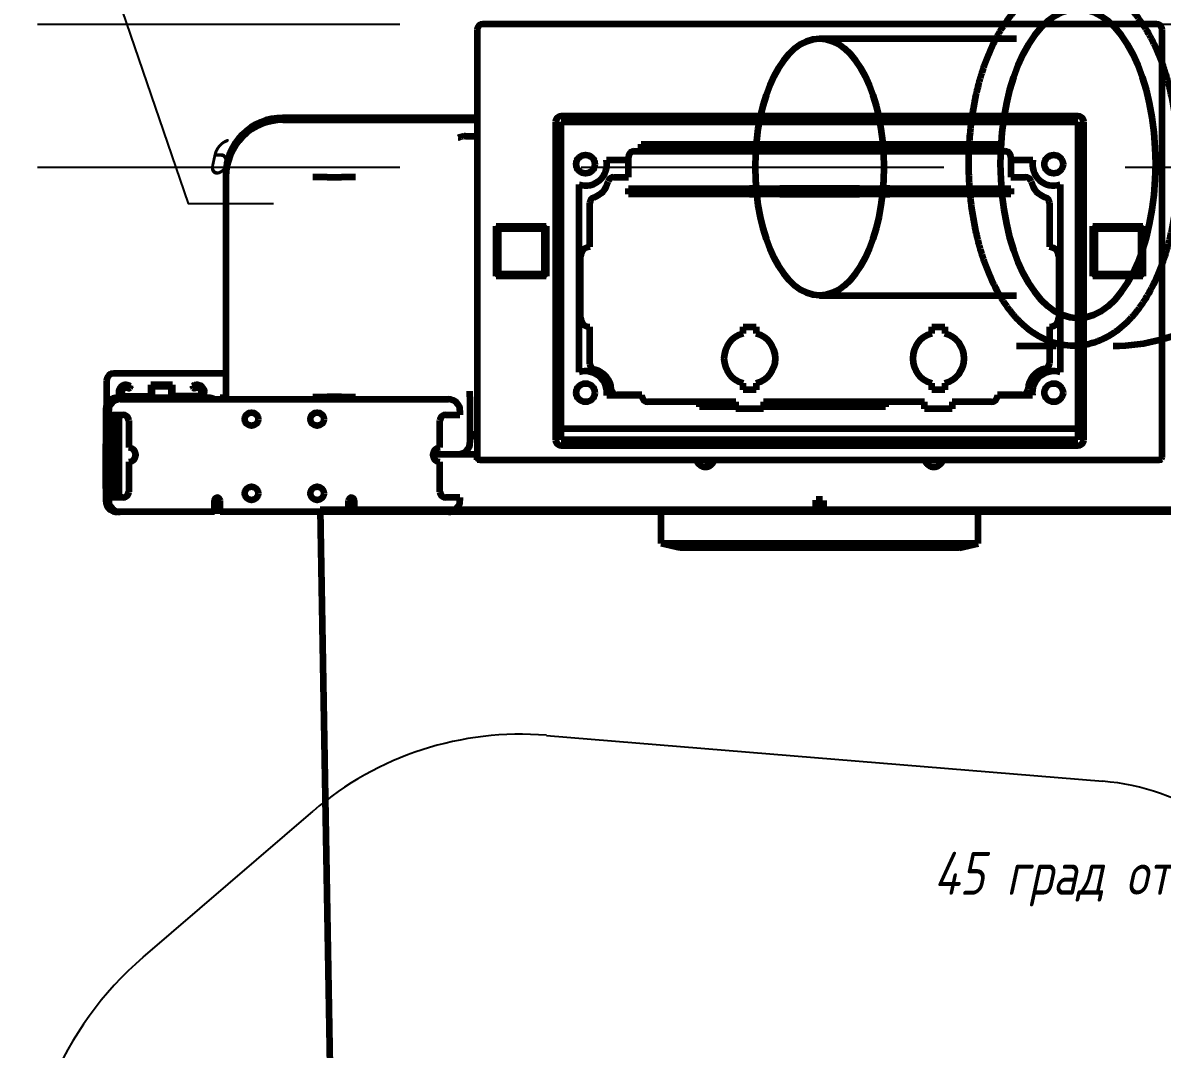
# Model space of a CAD drawing. Header units: millimetres. Extents: x -92220 to 11040, y -5929 to 27498.
# Drawn here: x 375.9 to 775, y -3482.8 to -3123.5 of the extents above; entities that cross this region are included whole.
import ezdxf
from ezdxf.enums import TextEntityAlignment as Align

# ---------------------------------------------------------------- set-up
doc = ezdxf.new("R2010")
doc.units = ezdxf.units.MM
doc.linetypes.add('DASHED', pattern=[19.05, 12.7, -6.35])
for name, color, linetype in [('01 Черновое', 254, 'Continuous'), ('13 Канализация 2', 7, 'Continuous'), ('36 Вода ветка 16', 7, 'Continuous')]:
    doc.layers.add(name, color=color, linetype=linetype)
doc.layers.add('100 noprint', color=1, linetype='Continuous', plot=False)
doc.layers.add('14 Унитаз', color=7, linetype='Continuous', lineweight=100)
doc.styles.add('ATTR', font='romans.shx', dxfattribs={"width": 0.8, "height": 1.2})
doc.styles.add('ГОСТ-ISOCPEUR', font='isocpeui.ttf', dxfattribs={"width": 0.8})

# ---------------------------------------------------------------- blocks, each defined once
blk = doc.blocks.new('Person 4 Man Reach Both Arms PV')
at = {"color": 0, "linetype": 'ByBlock', "lineweight": -2}
for p, q in [((8.358, 9.685), (10.583, 7.096)), ((11.736, 3.541), (11.037, -4.934))]:
    blk.add_line(p, q, dxfattribs=at)
for centre, radius, start, end in [((4.46, 6.336), 5.139, 40.6701, 94.5755), ((6.909, 3.939), 4.844, 355.2825, 40.6701), ((7.511, -4.643), 3.538, 326.0867, 355.2825)]:
    blk.add_arc(centre, radius, start, end, dxfattribs=at)
at = {"color": 0, "linetype": 'ByBlock', "lineweight": -2, "style": 'ATTR', "width": 0.8, "flags": 9}
blk.add_attdef('ESTCODE', (0, 0), '', height=0.00575, rotation=360, dxfattribs=at)

msp = doc.modelspace()

# ---------------------------------------------------------------- linework, layer by layer
at = {"layer": '01 Черновое', "linetype": 'DASHED', "ltscale": 10}
for p, q in [((0, -3123.95), (925, -3123.95)), ((0, -3173.95), (925, -3173.95))]:
    msp.add_line(p, q, dxfattribs=at)
at = {"layer": '13 Канализация 2', "flags": 128}
msp.add_lwpolyline([(390.32, -3059.82), (433.81, -3186.68), (463.7, -3186.68)], dxfattribs=at)
at = {"layer": '14 Унитаз', "ltscale": 25}
for p, q in [((773, -3123.95), (537, -3123.95)), ((535, -3125.95), (535, -3275.45)), ((775, -3275.45), (775, -3125.95)), ((535, -3156.7), (467, -3156.7)), ((745.5, -3156.1), (564.5, -3156.1)), ((467, -3157.45), (535, -3157.45)), ((562.5, -3158.1), (562.5, -3269.45)), ((564.5, -3269.45), (564.5, -3158.1)), ((564.5, -3158.1), (745.5, -3158.1)), ((745.5, -3158.1), (745.5, -3269.45)), ((747.5, -3269.45), (747.5, -3158.1)), ((531.01, -3163.17), (535, -3163.17)), ((590, -3168.45), (720, -3168.45)), ((592.5, -3168.45), (592.5, -3165.95)), ((592.5, -3165.95), (717.5, -3165.95)), ((717.5, -3166.85), (592.5, -3166.85)), ((717.5, -3165.95), (717.5, -3168.45)), ((580.35, -3171.45), (588, -3171.45)), ((588, -3177.45), (588, -3170.45)), ((722, -3170.45), (722, -3177.45)), ((722, -3171.45), (729.65, -3171.45)), ((447, -3176.7), (447, -3177.45)), ((447, -3177.45), (447, -3255.2)), ((482.51, -3177.45), (477.52, -3177.45)), ((482.51, -3177.45), (487.49, -3177.45)), ((492.48, -3177.45), (487.49, -3177.45)), ((570.75, -3245.79), (570.75, -3180.1)), ((582.84, -3177.45), (588, -3177.45)), ((722, -3177.45), (727.16, -3177.45)), ((739.25, -3180.1), (739.25, -3245.79)), ((588, -3181.45), (593, -3181.45)), ((588, -3183.45), (588, -3181.45)), ((593, -3183.45), (588, -3183.45)), ((593, -3181.45), (630.43, -3181.45)), ((630.43, -3183.45), (593, -3183.45)), ((633.96, -3181.45), (630.43, -3181.45)), ((630.43, -3183.45), (633.96, -3183.45)), ((633.96, -3181.45), (637.54, -3181.45)), ((637.54, -3183.45), (633.96, -3183.45)), ((637.54, -3181.45), (641.07, -3181.45)), ((641.07, -3183.45), (637.54, -3183.45)), ((668.93, -3181.45), (641.07, -3181.45)), ((641.07, -3183.45), (668.93, -3183.45)), ((668.93, -3181.45), (672.46, -3181.45)), ((672.46, -3183.45), (668.93, -3183.45)), ((672.46, -3181.45), (676.04, -3181.45)), ((676.04, -3183.45), (672.46, -3183.45)), ((679.57, -3181.45), (676.04, -3181.45)), ((676.04, -3183.45), (679.57, -3183.45)), ((679.57, -3181.45), (717, -3181.45)), ((717, -3183.45), (679.57, -3183.45)), ((717, -3181.45), (722, -3181.45)), ((722, -3183.45), (717, -3183.45)), ((722, -3181.45), (722, -3183.45)), ((574.5, -3201.95), (574.5, -3186.48)), ((735.5, -3186.48), (735.5, -3201.95)), ((541.75, -3194.7), (559.25, -3194.7)), ((541.75, -3212.2), (541.75, -3194.7)), ((542, -3195.45), (542.5, -3194.95)), ((542.5, -3195.45), (542, -3195.45)), ((542, -3195.45), (542, -3211.45)), ((542.5, -3194.95), (542.5, -3195.45)), ((558.5, -3194.95), (542.5, -3194.95)), ((542.5, -3211.45), (542.5, -3195.45)), ((542.5, -3195.45), (558.5, -3195.45)), ((558.5, -3194.95), (559, -3195.45)), ((558.5, -3195.45), (558.5, -3194.95)), ((559, -3195.45), (558.5, -3195.45)), ((558.5, -3195.45), (558.5, -3211.45)), ((559, -3211.45), (559, -3195.45)), ((559.25, -3194.7), (559.25, -3212.2)), ((750.75, -3194.7), (768.25, -3194.7)), ((750.75, -3212.2), (750.75, -3194.7)), ((751, -3195.45), (751.5, -3194.95)), ((751.5, -3195.45), (751, -3195.45)), ((751, -3195.45), (751, -3211.45)), ((751.5, -3194.95), (751.5, -3195.45)), ((767.5, -3194.95), (751.5, -3194.95)), ((751.5, -3211.45), (751.5, -3195.45)), ((751.5, -3195.45), (767.5, -3195.45)), ((767.5, -3194.95), (768, -3195.45)), ((767.5, -3195.45), (767.5, -3194.95)), ((768, -3195.45), (767.5, -3195.45)), ((767.5, -3195.45), (767.5, -3211.45)), ((768, -3211.45), (768, -3195.45)), ((768.25, -3194.7), (768.25, -3212.2)), ((571.25, -3226.7), (571.25, -3205.2)), ((738.75, -3205.2), (738.75, -3226.7)), ((559.25, -3212.2), (541.75, -3212.2)), ((542, -3211.45), (542, -3212.2)), ((542, -3211.45), (542.5, -3211.45)), ((542.5, -3211.95), (542, -3211.45)), ((542.5, -3211.45), (542.5, -3211.95)), ((558.5, -3211.45), (542.5, -3211.45)), ((542.5, -3211.95), (558.5, -3211.95)), ((558.5, -3211.95), (558.5, -3211.45)), ((559, -3211.45), (558.5, -3211.95)), ((558.5, -3211.45), (559, -3211.45)), ((559, -3212.2), (559, -3211.45)), ((768.25, -3212.2), (750.75, -3212.2)), ((751, -3211.45), (751, -3212.2)), ((751, -3211.45), (751.5, -3211.45)), ((751.5, -3211.95), (751, -3211.45)), ((751.5, -3211.45), (751.5, -3211.95)), ((767.5, -3211.45), (751.5, -3211.45)), ((751.5, -3211.95), (767.5, -3211.95)), ((767.5, -3211.95), (767.5, -3211.45)), ((768, -3211.45), (767.5, -3211.95)), ((767.5, -3211.45), (768, -3211.45)), ((768, -3212.2), (768, -3211.45)), ((574.5, -3242.91), (574.5, -3229.95)), ((628.25, -3229.95), (632.75, -3229.95)), ((628.25, -3232.23), (628.25, -3229.95)), ((632.75, -3229.95), (632.75, -3232.23)), ((694.35, -3229.95), (698.85, -3229.95)), ((694.35, -3232.23), (694.35, -3229.95)), ((698.85, -3229.95), (698.85, -3232.23)), ((735.5, -3229.95), (735.5, -3242.66)), ((405.25, -3248.7), (405.25, -3257.31)), ((447, -3246.2), (407.75, -3246.2)), ((420.7, -3250.2), (420.7, -3254.2)), ((421.2, -3250.7), (420.7, -3250.2)), ((428.3, -3250.2), (420.7, -3250.2)), ((421.2, -3254.2), (421.2, -3250.7)), ((421.2, -3250.7), (427.8, -3250.7)), ((427.8, -3250.7), (428.3, -3250.2)), ((427.8, -3250.7), (427.8, -3254.2)), ((428.3, -3254.2), (428.3, -3250.2)), ((532.5, -3254.45), (532.5, -3252.45)), ((628.25, -3251.95), (628.25, -3249.66)), ((632.75, -3251.95), (628.25, -3251.95)), ((632.75, -3249.66), (632.75, -3251.95)), ((694.35, -3251.95), (694.35, -3249.66)), ((698.85, -3251.95), (694.35, -3251.95)), ((698.85, -3249.66), (698.85, -3251.95)), ((441, -3254.7), (409, -3254.7)), ((410, -3255.2), (525, -3255.2)), ((412, -3254.2), (421.2, -3254.2)), ((437, -3254.2), (427.8, -3254.2)), ((447, -3254.7), (445, -3254.7)), ((445, -3255.2), (445, -3254.7)), ((477.52, -3254.45), (482.51, -3254.45)), ((487.49, -3254.45), (482.51, -3254.45)), ((487.49, -3254.45), (492.48, -3254.45)), ((532.5, -3254.45), (532.5, -3270.45)), ((592.75, -3253.95), (580.43, -3253.95)), ((592.75, -3253.7), (583.99, -3253.7)), ((592.75, -3254.15), (592.75, -3253.7)), ((625.63, -3256.15), (594.75, -3256.15)), ((612.9, -3257.95), (612.9, -3256.15)), ((625.63, -3258.65), (625.63, -3256.15)), ((691.73, -3256.15), (635.37, -3256.15)), ((635.37, -3256.15), (635.37, -3258.65)), ((678.1, -3256.15), (678.1, -3257.95)), ((691.73, -3258.65), (691.73, -3256.15)), ((715.25, -3256.15), (701.47, -3256.15)), ((701.47, -3256.15), (701.47, -3258.65)), ((717.25, -3253.7), (717.25, -3254.15)), ((726, -3253.7), (717.25, -3253.7)), ((729.57, -3253.95), (717.25, -3253.95)), ((405, -3258.7), (405, -3270.9)), ((406, -3260.7), (406, -3259.2)), ((406, -3260.7), (411, -3260.7)), ((407, -3260.7), (407, -3270.9)), ((524, -3260.7), (529, -3260.7)), ((529, -3259.2), (529, -3260.7)), ((625.63, -3257.95), (612.9, -3257.95)), ((635.37, -3258.65), (625.63, -3258.65)), ((678.1, -3257.95), (635.37, -3257.95)), ((701.47, -3258.65), (691.73, -3258.65)), ((407.5, -3261.2), (407.5, -3288.2)), ((409.5, -3261.2), (409.5, -3288.2)), ((413, -3262.7), (413, -3272.2)), ((522, -3272.2), (522, -3262.7)), ((534.5, -3267.45), (535, -3267.45)), ((564.5, -3265.45), (745.5, -3265.45)), ((405, -3270.9), (407, -3270.9)), ((405, -3271.3), (405, -3270.9)), ((405, -3271.3), (407, -3271.3)), ((405, -3286.1), (405, -3271.3)), ((407, -3270.9), (407, -3271.3)), ((407, -3271.3), (407, -3286.1)), ((745.5, -3269.45), (564.5, -3269.45)), ((564.5, -3271.45), (745.5, -3271.45)), ((519.51, -3274.45), (528.5, -3274.45)), ((528.5, -3274.45), (535, -3274.45)), ((535, -3276.45), (535, -3275.45)), ((536, -3276.45), (535, -3276.45)), ((536, -3275.45), (535.29, -3276.16)), ((536, -3276.45), (774, -3276.45)), ((616, -3278.79), (616, -3276.45)), ((774.71, -3276.16), (774, -3275.45)), ((775, -3276.45), (774, -3276.45)), ((413, -3277.2), (413, -3287.7)), ((522, -3287.7), (522, -3277.2)), ((405, -3286.1), (407, -3286.1)), ((405, -3286.5), (405, -3286.1)), ((407, -3286.5), (405, -3286.5)), ((405, -3286.5), (405, -3290.7)), ((407, -3286.1), (407, -3286.5)), ((407, -3286.5), (407, -3289.7)), ((406, -3290.7), (406, -3289.7)), ((411, -3289.7), (406, -3289.7)), ((443, -3294.7), (443, -3290.7)), ((445, -3294.7), (445, -3290.7)), ((490, -3294.7), (490, -3290.7)), ((492, -3290.7), (492, -3294.7)), ((529, -3289.7), (524, -3289.7)), ((529, -3289.7), (529, -3290.7)), ((655, -3291.7), (652.5, -3291.7)), ((655, -3291.7), (655, -3289.2)), ((655, -3291.7), (657.5, -3291.7)), ((655, -3291.7), (655, -3294.2)), ((410, -3294.7), (409, -3294.7)), ((443, -3294.7), (410, -3294.7)), ((443, -3294.2), (445, -3294.2)), ((490, -3294.7), (445, -3294.7)), ((492, -3294.7), (490, -3294.7)), ((525, -3294.7), (492, -3294.7)), ((654.85, -3294.7), (525, -3294.7)), ((599.5, -3305.71), (599.5, -3294.7)), ((654.85, -3294.4), (654.85, -3294.7)), ((654.85, -3294.4), (655.15, -3294.4)), ((655.15, -3294.7), (654.85, -3294.7)), ((655.15, -3294.7), (655.15, -3294.4)), ((785, -3294.7), (655.15, -3294.7)), ((710.5, -3305.71), (710.5, -3294.7)), ((710.5, -3305.71), (599.5, -3305.71)), ((606, -3307.21), (599.5, -3305.71)), ((704, -3307.21), (606, -3307.21)), ((704, -3307.21), (710.5, -3305.71))]:
    msp.add_line(p, q, dxfattribs=at)
at = {"layer": '14 Унитаз'}
for p, q in [((655, -3128.95), (723.97, -3128.95)), ((655, -3218.95), (723.97, -3218.95)), ((723.97, -3236.55), (737.87, -3236.55)), ((830, -3293.95), (480, -3293.95)), ((480, -3293.95), (487.39, -3711.17))]:
    msp.add_line(p, q, dxfattribs=at)
at = {"layer": '14 Унитаз', "ltscale": 25}
for centre, radius in [((573, -3172.95), 3.25), ((737, -3172.95), 3.25), ((573, -3252.95), 3.25), ((737, -3252.95), 3.25), ((456, -3262.2), 2.35), ((479, -3262.2), 2.35), ((456, -3288.2), 2.35), ((479, -3288.2), 2.35)]:
    msp.add_circle(centre, radius, dxfattribs=at)
at = {"layer": '14 Унитаз'}
msp.add_arc((757.87, -3172.75), 63.8, 270, 90.14, dxfattribs=at)
at = {"layer": '14 Унитаз', "ltscale": 25}
for centre, radius, start, end in [((537, -3125.95), 2, 90, 180), ((773, -3125.95), 2, 0, 90), ((467, -3176.7), 20, 90, 180), ((564.5, -3158.1), 2, 90, 180), ((745.5, -3158.1), 2, 0, 90), ((467, -3177.45), 20, 90, 180), ((590, -3170.45), 2, 90, 180), ((720, -3170.45), 2, 0, 90), ((573, -3172.95), 7.5, 252.5424, 11.537), ((737, -3172.95), 7.5, 168.463, 287.4576), ((573.55, -3177.45), 7.5, 288.0748, 347.8468), ((582.84, -3179.45), 2, 90, 167.8468), ((727.16, -3179.45), 2, 12.1532, 90), ((736.45, -3177.45), 7.5, 192.1532, 251.9252), ((576.5, -3186.48), 2, 108.0748, 180), ((733.5, -3186.48), 2, 0, 71.9252), ((574.5, -3205.2), 3.25, 90, 180), ((735.5, -3205.2), 3.25, 0, 90), ((574.5, -3226.7), 3.25, 180, 270), ((735.5, -3226.7), 3.25, 270, 0), ((630.5, -3240.95), 9, 104.4775, 255.5225), ((630.5, -3240.95), 9, 284.4775, 75.5225), ((696.6, -3240.95), 9, 104.4775, 255.5225), ((696.6, -3240.95), 9, 284.4775, 75.5225), ((576.5, -3242.91), 2, 180, 257.8468), ((735.5, -3251.95), 7.5, 102.1532, 178.492), ((733.5, -3242.66), 2, 282.1532, 0), ((407.75, -3248.7), 2.5, 90, 180), ((573, -3252.95), 7.5, 352.3377, 107.4576), ((574.5, -3252.2), 7.5, 3.017, 77.8468), ((737, -3252.95), 7.5, 72.5424, 187.6623), ((412, -3252.7), 2.5, 53.1301, 233.1301), ((412, -3252.7), 2, 45.6385, 270), ((412, -3252.7), 1.5, 60, 270), ((413, -3250.97), 0.5, 240, 322.8192), ((437, -3252.7), 2.5, 306.8699, 126.8699), ((437, -3252.7), 2, 270, 134.3615), ((436, -3250.97), 0.5, 217.1808, 300), ((437, -3252.7), 1.5, 270, 120), ((583.99, -3251.7), 2, 183.017, 270), ((726, -3251.7), 2, 270, 358.492), ((409, -3258.7), 4, 90, 180), ((410, -3259.2), 4, 90, 180), ((441, -3258.7), 4, 61.045, 90), ((525, -3259.2), 4, 0, 90), ((594.75, -3254.15), 2, 180, 270), ((715.25, -3254.15), 2, 270, 0), ((411.5, -3261.2), 4, 172.8192, 180), ((411.5, -3261.2), 2, 165.5225, 180), ((411, -3262.7), 2, 0, 90), ((524, -3262.7), 2, 90, 180), ((534.5, -3269.45), 2, 90, 180), ((413, -3274.7), 2.5, 270, 90), ((522, -3274.7), 2.5, 90, 270), ((528.5, -3270.45), 4, 270, 0), ((564.5, -3269.45), 2, 180, 270), ((745.5, -3269.45), 2, 270, 0), ((536, -3275.45), 1, 180, 225), ((536, -3275.45), 1, 225, 270), ((615, -3275.7), 3.25, 193.3424, 346.6576), ((695, -3275.7), 3.25, 193.3424, 346.6576), ((690, -3278.7), 3, 8.9608, 48.5904), ((774, -3275.45), 1, 270, 315), ((774, -3275.45), 1, 315, 0), ((411.5, -3288.2), 4, 180, 202.0243), ((411.5, -3288.2), 2, 180, 228.5904), ((411, -3287.7), 2, 270, 0), ((524, -3287.7), 2, 180, 270), ((409, -3290.7), 4, 180, 270), ((407.75, -3291.7), 2.5, 192.5561, 244.7635), ((410, -3290.7), 4, 180, 270), ((444, -3290.7), 1, 0, 180), ((441, -3290.7), 4, 300, 0), ((491, -3290.7), 1, 0, 180), ((525, -3290.7), 4, 270, 0)]:
    msp.add_arc(centre, radius, start, end, dxfattribs=at)
at = {"layer": '14 Унитаз'}
for centre, major_axis in [((745.5, -3172.75), (0, -54.2)), ((655, -3173.95), (0, 45))]:
    msp.add_ellipse(centre, major_axis=major_axis, ratio=0.5, dxfattribs=at)
at = {"layer": '14 Унитаз', "start_tangent": (1, 0), "end_tangent": (1, 0)}
msp.add_spline([(743.97, -3236.55), (748.29, -3236.14), (752.43, -3234.97), (756.3, -3233.13), (759.84, -3230.72), (763.05, -3227.84), (765.95, -3224.56), (768.57, -3220.91), (770.91, -3216.93), (773, -3212.66), (774.84, -3208.12), (776.43, -3203.33), (777.77, -3198.33), (778.86, -3193.15), (779.7, -3187.83), (780.28, -3182.39), (780.6, -3176.89), (780.67, -3171.36), (780.47, -3165.84), (780.02, -3160.37), (779.31, -3154.99), (778.34, -3149.74), (777.13, -3144.64), (775.66, -3139.74), (773.95, -3135.07), (771.99, -3130.66), (769.77, -3126.54), (767.29, -3122.72), (764.54, -3119.25), (761.49, -3116.16), (758.11, -3113.51), (754.41, -3111.37), (750.39, -3109.85), (746.14, -3109.05), (741.81, -3109.05), (737.56, -3109.85), (733.54, -3111.37), (729.83, -3113.51), (726.46, -3116.16), (723.41, -3119.25), (720.65, -3122.72), (718.17, -3126.54), (715.96, -3130.66), (714, -3135.07), (712.28, -3139.74), (710.82, -3144.64), (709.6, -3149.74), (708.64, -3154.99), (707.93, -3160.37), (707.47, -3165.84), (707.28, -3171.36), (707.34, -3176.89), (707.67, -3182.39), (708.25, -3187.83), (709.09, -3193.15), (710.18, -3198.33), (711.52, -3203.33), (713.11, -3208.12), (714.95, -3212.66), (717.03, -3216.93), (719.38, -3220.91), (721.99, -3224.56), (724.89, -3227.84), (728.1, -3230.72), (731.64, -3233.13), (735.51, -3234.97), (739.66, -3236.14), (743.97, -3236.55)], degree=3, dxfattribs=at)
at = {"layer": '14 Унитаз', "ltscale": 25}
for points, knots in [([(531.01, -3163.17), (530.93, -3163.17), (530.85, -3163.17), (530.35, -3163.19), (529.95, -3163.24), (529.19, -3163.43), (528.84, -3163.56), (528.51, -3163.72), (528.5, -3163.72), (528.5, -3163.72)], [0, 0, 0, 0, 0.0252632, 0.0252632, 0.1481022, 0.1481022, 0.2666074, 0.2666074, 0.2676793, 0.2676793, 0.2676793, 0.2676793]), ([(413.5, -3250.97), (413.5, -3251.02), (413.49, -3251.08), (413.45, -3251.18), (413.43, -3251.23), (413.4, -3251.27)], [0.31713592, 0.31713592, 0.31713592, 0.31713592, 0.33808115, 0.33808115, 0.35843629, 0.35843629, 0.35843629, 0.35843629]), ([(435.6, -3251.27), (435.57, -3251.23), (435.55, -3251.18), (435.51, -3251.08), (435.5, -3251.02), (435.5, -3250.97)], [0.16351927, 0.16351927, 0.16351927, 0.16351927, 0.1838744, 0.1838744, 0.20481963, 0.20481963, 0.20481963, 0.20481963])]:
    msp.add_open_spline(points, degree=3, knots=knots, dxfattribs=at)
for points, weights in [([(413.5, -3250.97), (413.5, -3250.84), (413.5, -3250.7)], [1.08976678364, 1.11538659778, 1.13803831314]), ([(435.5, -3250.7), (435.5, -3250.84), (435.5, -3250.97)], [1.13803831314, 1.11538659778, 1.08976678364])]:
    msp.add_rational_spline(points, weights, degree=2, dxfattribs=at)

# ---------------------------------------------------------------- block references
at = {"layer": '100 noprint', "xscale": 23, "yscale": 23, "zscale": 23, "rotation": 89.99999999999999}
msp.add_blockref('Person 4 Man Reach Both Arms PV', (640.75, -3642.85), dxfattribs=at)

# ---------------------------------------------------------------- texts
at = {"layer": '13 Канализация 2', "linetype": 'Continuous', "style": 'ГОСТ-ISOCPEUR', "width": 0.8}
msp.add_text('6', height=12.5, dxfattribs=at).set_placement((440.28, -3176.62))
at = {"layer": '36 Вода ветка 16', "lineweight": -2, "style": 'ГОСТ-ISOCPEUR', "width": 0.8}
msp.add_text('45 град от стены вниз', height=15, dxfattribs=at).set_placement((872.08, -3428.72), align=Align.RIGHT)

doc.saveas('drawing.dxf')
